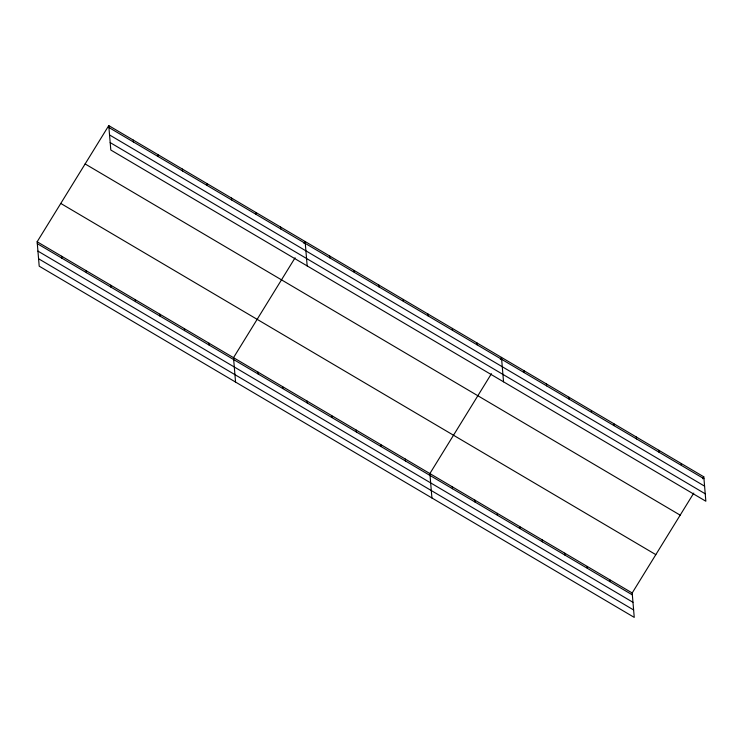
<?xml version="1.0" encoding="UTF-8"?>
<svg xmlns="http://www.w3.org/2000/svg" width="743" height="743" viewBox="0 0 743 743"><rect width="100%" height="100%" fill="white"/><g stroke="black" fill="none" stroke-linecap="round" stroke-linejoin="round"><path stroke-width="1.11" d="M693.758 493.111L632.191 592.979L634.243 617.387L39.203 266.18L37.15 241.772L108.757 125.613L703.797 476.82L705.85 501.228L110.809 150.021L108.757 125.613M295.082 257.802L233.516 357.671L235.559 382.078M303.943 243.425L305.122 241.512L307.175 265.92M491.439 373.701L429.872 473.57L431.924 497.977M500.308 359.324L501.488 357.411L503.54 381.818M702.618 478.733L703.797 476.82M108.924 127.517L703.965 478.724M109.546 134.947L704.587 486.154M110.187 142.6L705.228 493.798M85.129 163.943L680.17 515.15M60.777 203.443L655.818 554.64M37.15 241.772L632.191 592.979M37.308 243.676L632.349 594.883M37.93 251.106L632.971 602.304M38.58 258.759L633.612 609.957M681.322 463.548L681.48 465.452M658.846 450.286L659.004 452.19M636.361 437.014L636.519 438.918M613.885 423.751L614.043 425.655M609.715 579.707L609.873 581.611M591.4 410.48L591.567 412.384M587.23 566.445L587.388 568.349M568.924 397.217L569.082 399.121M564.754 553.173L564.912 555.077M546.449 383.945L546.607 385.849M542.269 539.901L542.436 541.814M523.964 370.673L524.121 372.587M519.794 526.638L519.951 528.542M497.318 513.367L497.476 515.28M476.941 342.922L477.099 344.826M474.833 500.104L474.991 502.008M452.394 328.434L452.552 330.338M452.357 486.832L452.515 488.736M427.847 313.945L428.014 315.849M403.31 299.457L403.468 301.37M405.334 459.081L405.492 460.985M378.763 284.978L378.921 286.882M380.787 444.593L380.945 446.497M354.216 270.489L354.374 272.393M356.241 430.104L356.399 432.008M329.669 256.001L329.827 257.905M331.694 415.616L331.852 417.52M307.147 401.127L307.305 403.04M280.575 227.024L280.743 228.928M282.6 386.648L282.767 388.552M256.029 212.535L256.196 214.448M258.062 372.159L258.22 374.063M231.491 198.047L231.649 199.96M206.944 183.567L207.102 185.471M208.969 343.182L209.127 345.086M182.397 169.079L182.555 170.983M184.422 328.694L184.58 330.598M157.85 154.59L158.008 156.494M159.875 314.205L160.033 316.119M133.303 140.102L133.461 142.006M135.328 299.717L135.495 301.63M110.791 285.238L110.948 287.142M86.244 270.749L86.402 272.653M61.697 256.261L61.855 258.165"/></g></svg>
